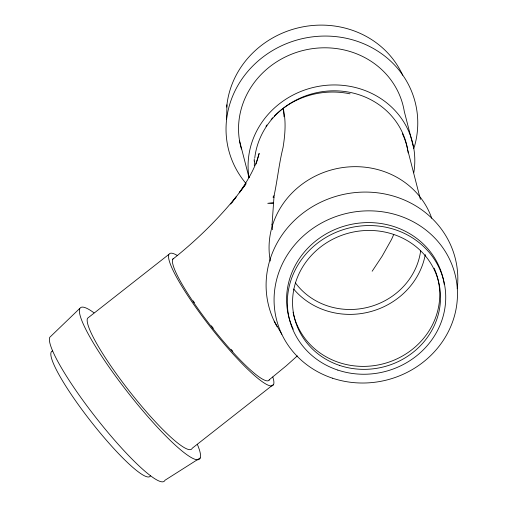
<?xml version="1.0" encoding="UTF-8"?>
<svg xmlns="http://www.w3.org/2000/svg" width="507" height="507" viewBox="0 0 507 507"><rect width="100%" height="100%" fill="white"/><g stroke="black" fill="none" stroke-linecap="round" stroke-linejoin="round"><path stroke-width="0.76" d="M226.604 119.354L226.933 104.784M272.436 229.671L272.031 224.962L274.065 195.734C277.494 179.763 279.059 163.488 283.026 147.632C285.124 134.666 286.246 121.255 283.191 108.346L284.047 116.762L284.655 116.433M256.117 164.015L259.153 153.38C255.477 167.811 247.593 180.676 239.222 192.831L245.889 183.971L230.691 204.106M393.749 234.475L391.55 239.418L382.145 256.174L372.157 271.239M232.035 202.312L233.835 199.929M234.728 198.731L236.078 196.944C217.262 220.114 195.702 240.977 172.361 259.546M274.065 195.734L273 197.141L273.97 197.578M272.031 224.962L272.449 224.519L272.088 224.309M79.637 308.548L49.743 337.332A92.084 14.424 51.9 0 0 100.595 423.497A92.084 14.424 51.9 0 0 164.94 480.281L200.069 457.998M297.33 355.882L286.398 365.693L269.052 379.939M168.78 254.47L87.496 318.295A83.712 13.112 51.9 0 0 133.721 396.632A83.712 13.112 51.9 0 0 192.216 448.251L273.501 384.426M273.615 202.585L267.766 203.332L273.546 203.624M274.198 321.14L281.829 334.303M413.839 148.633L404.301 111.489A83.712 77.888 -14.4 0 0 304.707 50.085A83.712 77.888 -14.4 0 0 241.408 149.026M420.404 199.371L407.66 149.73A77.438 72.045 -14.4 0 0 329.778 90.924A77.438 72.045 -14.4 0 0 254.787 157.81M239.507 140.623L249.045 177.773A83.712 77.888 -14.4 0 1 331.654 84.986A83.712 77.888 -14.4 0 1 413.775 172.786M420.696 250.496A69.066 64.256 -14.4 0 1 368.5 307.141A69.066 64.256 -14.4 0 1 295.391 282.849M254.153 161.093A77.438 71.1 -5.8 0 1 254.311 158.773M265.991 126.287A77.438 71.1 -5.8 0 1 266.872 125.02M271.144 119.57A77.438 71.1 -5.8 0 1 272.696 117.827M274.312 116.116A77.438 71.1 -5.8 0 1 339.855 92.337L340.089 92.356A77.438 71.1 -5.8 0 1 350.052 93.839M402.349 133.614A77.438 71.1 -5.8 0 1 407.818 150.617M407.945 151.371A77.438 71.1 -5.8 0 1 408.179 152.892M254.33 165.694A77.438 72.045 -14.4 0 1 254.495 160.947M270.294 261.023A83.712 77.888 -14.4 0 1 332.358 169.668A83.712 77.888 -14.4 0 1 431.717 218.2M434.157 268.203A74.295 69.123 -14.4 0 1 386.86 362.778A74.295 69.123 -14.4 0 1 293.071 312.166M293.28 329.208A79.529 73.997 -14.4 0 1 344.424 226.078A79.529 73.997 -14.4 0 1 444.284 284.611M425.284 254.603A74.295 69.123 -14.4 0 1 369.971 311.786A74.295 69.123 -14.4 0 1 293.68 289.047M277.095 326.679A96.273 89.574 -14.4 0 1 344.114 194.282A96.273 89.574 -14.4 0 1 457.257 288.781M150.579 475.642A79.529 12.453 51.9 0 1 91.127 421.71A79.529 12.453 51.9 0 1 52.62 350.958M197.299 444.252A96.273 15.077 51.9 0 1 128.189 392.836A96.273 15.077 51.9 0 1 93.979 312.813M232.814 351.288A74.295 11.636 51.9 0 1 231.186 349.494M213.289 328.283A74.295 11.636 51.9 0 1 211.356 325.83M194.422 302.704A74.295 11.636 51.9 0 1 193.192 300.879M272.798 377.005A83.712 13.112 51.9 0 1 211.001 327.769A83.712 13.112 51.9 0 1 177.279 255.49M269.572 379.553A77.438 12.13 51.9 0 1 212.946 328.644A77.438 12.13 51.9 0 1 173.559 258.38M226.699 107.091A92.084 85.677 -14.4 0 1 303.756 26.687A92.084 85.677 -14.4 0 1 402.678 75.22M246.091 183.591A96.273 89.574 -14.4 0 1 303.636 38.355A96.273 89.574 -14.4 0 1 414.162 147.499M339.703 365.465A74.295 69.123 -14.4 0 0 439.664 286.975A74.295 69.123 -14.4 0 0 320.24 247.264A74.295 69.123 -14.4 0 0 339.703 365.465M337.814 370.085A79.529 73.997 -14.4 0 0 444.816 286.062A79.529 73.997 -14.4 0 0 316.983 243.563A79.529 73.997 -14.4 0 0 337.814 370.085M332.516 378.197A92.084 85.677 -14.4 0 0 456.414 280.91A92.084 85.677 -14.4 0 0 308.395 231.693A92.084 85.677 -14.4 0 0 332.516 378.197"/></g></svg>
